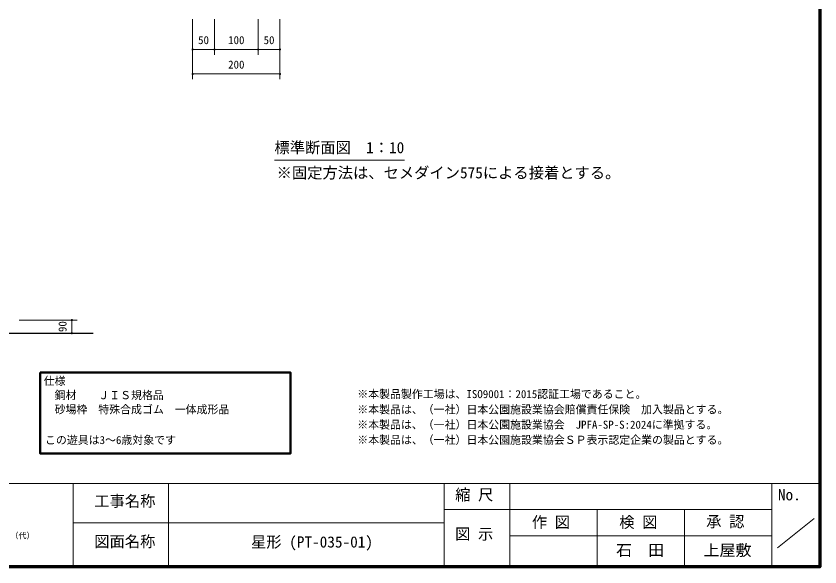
# Model space of a CAD drawing. Units: millimetres at full size, sheet at 1:10, with parts at other scales. Extents: x 150 to 4050, y 150 to 2820.
# Drawn here: x 2209 to 4050, y 150 to 1411 of the extents above; entities that cross this region are included whole.
import ezdxf
from ezdxf.enums import TextEntityAlignment as Align

# ---------------------------------------------------------------- set-up
doc = ezdxf.new("R2010")
doc.units = ezdxf.units.MM
doc.header["$LTSCALE"] = 10
for name, color, linetype in [('D-BGD-TXT', 7, 'Continuous'), ('D-DOC\u3000文章(説明、指示、参照事項等)', 7, 'Continuous'), ('D-MTR-TXT\u3000文字列、数量表示文字列', 7, 'Continuous'), ('D-TTL-TXT\u3000文字列', 7, 'Continuous')]:
    doc.layers.add(name, color=color, linetype=linetype)
for name, color, linetype, lineweight in [('D-STR-DIM\u3000寸法線、寸法値', 7, 'Continuous', 13), ('D-STR-HTXT\u3000旗上げ', 7, 'Continuous', 13), ('D-STR\u3000構造物外形線', 1, 'Continuous', 25), ('D-TTL', 7, 'Continuous', 70), ('D-TTL-FRAM', 7, 'Continuous', 13), ('D-TTL-FRAM\u3000タイトル枠、凡例図枠', 2, 'Continuous', 50), ('D-TTL-TXT', 7, 'Continuous', 13)]:
    doc.layers.add(name, color=color, linetype=linetype, lineweight=lineweight)
doc.styles.add('ＭＳ ゴシック', font='')
doc.styles.get('ＭＳ ゴシック').set_extended_font_data('MS Gothic')

# ---------------------------------------------------------------- blocks, each defined once
blk = doc.blocks.new('filled_dot')
at = {"color": 0, "linetype": 'Continuous', "lineweight": -2, "const_width": 1.25}
blk.add_lwpolyline([(-0.625, 0, 1), (0.625, 0, 1)], format="xyb", close=True, dxfattribs=at)

msp = doc.modelspace()

# ---------------------------------------------------------------- linework, layer by layer
at = {"layer": 'D-STR-DIM\u3000寸法線、寸法値'}
for p, q in [((2613.33, 1404.1), (2613.33, 1322.45)), ((2663.33, 1404.1), (2663.33, 1322.45)), ((2663.33, 1404.1), (2663.33, 1322.45)), ((2763.33, 1404.1), (2763.33, 1322.45)), ((2763.33, 1404.1), (2763.33, 1322.45)), ((2813.33, 1404.1), (2813.33, 1322.45)), ((2613.33, 1368.45), (2613.33, 1266.45)), ((2813.33, 1368.45), (2813.33, 1266.45)), ((2613.33, 1334.45), (2663.33, 1334.45)), ((2663.33, 1334.45), (2763.33, 1334.45)), ((2763.33, 1334.45), (2813.33, 1334.45)), ((2813.33, 1278.45), (2613.33, 1278.45)), ((2215.74, 715.06), (2348.77, 715.06)), ((2336.77, 715.06), (2336.77, 685.06)), ((2215.74, 685.06), (2348.77, 685.06))]:
    msp.add_line(p, q, dxfattribs=at)
at = {"layer": 'D-STR-HTXT\u3000旗上げ'}
msp.add_line((2800.72, 1080.68), (3098.22, 1080.68), dxfattribs=at)
at = {"layer": 'D-STR\u3000構造物外形線'}
msp.add_line((478.95, 685.06), (2385.61, 685.06), dxfattribs=at)
at = {"layer": 'D-TTL'}
msp.add_lwpolyline([(150, 150), (150, 2820), (4050, 2820), (4050, 150)], close=True, dxfattribs=at)
at = {"layer": 'D-TTL-FRAM'}
for p, q in [((150, 341.22), (4050, 341.22)), ((3189.61, 341.22), (3189.61, 150)), ((3339.61, 341.22), (3339.61, 150)), ((3939.61, 341.22), (3939.61, 150)), ((3339.61, 281.22), (3189.61, 281.22)), ((3339.61, 281.22), (3939.61, 281.22)), ((3539.61, 150), (3539.61, 281.22)), ((3739.61, 281.22), (3739.61, 150)), ((3952.66, 193.47), (4036.66, 260.67)), ((3189.61, 251.22), (2339.61, 251.22)), ((3939.61, 221.22), (3339.61, 221.22))]:
    msp.add_line(p, q, dxfattribs=at)
at = {"layer": 'D-TTL-FRAM\u3000タイトル枠、凡例図枠'}
msp.add_lwpolyline([(2264.29, 595.24), (2837.47, 595.24), (2837.47, 409.6), (2264.29, 409.6)], close=True, dxfattribs=at)
at = {"layer": 'D-TTL-TXT'}
for p, q in [((2339.61, 341.22), (2339.61, 150)), ((2557.98, 150), (2557.98, 341.22))]:
    msp.add_line(p, q, dxfattribs=at)

# ---------------------------------------------------------------- block references
at = {"layer": 'D-STR-DIM\u3000寸法線、寸法値', "xscale": 2, "yscale": 2}
for p in [(2613.33, 1334.45), (2663.33, 1334.45), (2763.33, 1334.45), (2613.33, 1278.45)]:
    msp.add_blockref('filled_dot', p, dxfattribs=at)
for p, rotation in [((2663.33, 1334.45), 180), ((2763.33, 1334.45), 180), ((2813.33, 1334.45), 180), ((2813.33, 1278.45), 180), ((2336.77, 715.06), 270), ((2336.77, 685.06), 90)]:
    msp.add_blockref('filled_dot', p, dxfattribs=dict(at, rotation=rotation))

# ---------------------------------------------------------------- texts
at = {"layer": 'D-BGD-TXT', "style": 'ＭＳ ゴシック', "width": 1.05}
for s, p in [('上屋敷', (3783.15, 167.73)), ('石\u3000田', (3583.15, 167.73))]:
    msp.add_text(s, height=25.66, dxfattribs=at).set_placement(p, align=Align.BOTTOM_LEFT)
at = {"layer": 'D-DOC\u3000文章(説明、指示、参照事項等)', "style": 'ＭＳ ゴシック'}
for s, p in [('仕様', (2272.31, 584.88)), ('\u3000鋼材\u3000\u3000ＪＩＳ規格品', (2272.31, 552.26)), ('\u3000砂場枠\u3000特殊合成ゴム\u3000一体成形品', (2272.31, 519.64))]:
    msp.add_text(s, height=18.33, dxfattribs=at).set_placement(p, align=Align.TOP_LEFT)
msp.add_text('この遊具は3～6歳対象です', height=18.33, dxfattribs=at).set_placement((2275.27, 425.7), align=Align.BOTTOM_LEFT)
at = {"layer": 'D-MTR-TXT\u3000文字列、数量表示文字列', "style": 'ＭＳ ゴシック'}
for s, p in [('※本製品製作工場は、ISO9001：2015認証工場であること。', (2990.4, 530.92)), ('※本製品は、（一社）日本公園施設業協会賠償責任保険\u3000加入製品とする。\u3000', (2990.4, 495.69)), ('※本製品は、（一社）日本公園施設業協会\u3000JPFA-SP-S:2024に準拠する。', (2990.4, 460.9)), ('※本製品は、（一社）日本公園施設業協会ＳＰ表示認定企業の製品とする。', (2990.4, 426.1))]:
    msp.add_text(s, height=18.33, dxfattribs=at).set_placement(p, align=Align.BOTTOM_LEFT)
at = {"layer": 'D-STR-DIM\u3000寸法線、寸法値', "style": 'ＭＳ ゴシック'}
for s, p in [('50', (2638.33, 1355.82)), ('100', (2713.33, 1355.82)), ('50', (2788.33, 1355.82)), ('200', (2713.33, 1299.82))]:
    msp.add_text(s, height=18.33, dxfattribs=at).set_placement(p, align=Align.MIDDLE_CENTER)
msp.add_text('90', height=18.33, rotation=90, dxfattribs=at).set_placement((2315.39, 700.06), align=Align.MIDDLE_CENTER)
at = {"layer": 'D-STR-HTXT\u3000旗上げ', "style": 'ＭＳ ゴシック'}
for s, p in [('標準断面図\u30001：10', (2800.72, 1122.68)), ('※固定方法は、セメダイン575による接着とする。', (2805.63, 1065.09))]:
    msp.add_text(s, height=25.66, dxfattribs=at).set_placement(p, align=Align.TOP_LEFT)
at = {"layer": 'D-TTL-TXT', "style": 'ＭＳ ゴシック'}
for s, height, p in [('縮 尺', 25.66, (3214.57, 294.66)), ('工事名称', 25.66, (2388.08, 280.3)), ('No.', 25.66, (3953.82, 294.66)), ('作 図', 25.66, (3390.31, 231.89)), ('検 図', 25.66, (3590.45, 231.89)), ('承 認', 25.66, (3789.57, 233.39)), ('図 示', 25.66, (3214.57, 204.87)), ('TEL （0776） 56-2310 （代）', 13.2, (1998.8, 210.99)), ('図面名称', 25.66, (2388.08, 187.7))]:
    msp.add_text(s, height=height, dxfattribs=at).set_placement(p, align=Align.BOTTOM_LEFT)
at = {"layer": 'D-TTL-TXT\u3000文字列', "style": 'ＭＳ ゴシック'}
msp.add_text('星形 (PT-035-01)', height=25.66, dxfattribs=at).set_placement((2747, 186.61), align=Align.BOTTOM_LEFT)

doc.saveas('drawing.dxf')
